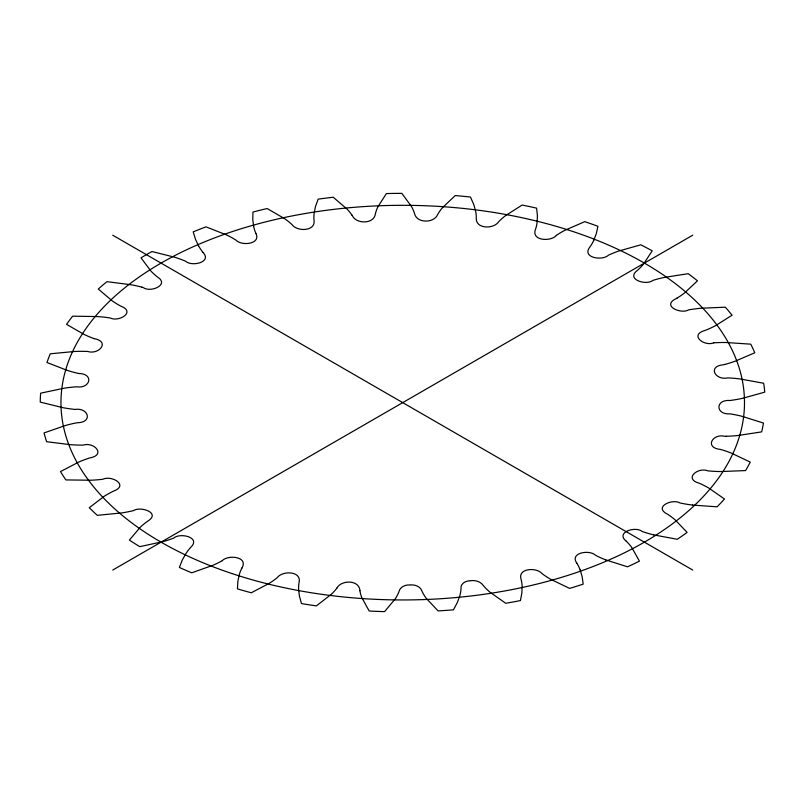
<?xml version="1.0" encoding="UTF-8"?>
<svg xmlns="http://www.w3.org/2000/svg" width="805" height="805" viewBox="0 0 805 805"><rect width="100%" height="100%" fill="white"/><g stroke="black" fill="none" stroke-linecap="round" stroke-linejoin="round"><path stroke-width="1.21" d="M593.758 240.383L596.253 233.832L597.934 226.296A362.481 209.27 0 0 0 584.752 221.657L564.969 230.25A91.569 52.868 0 0 0 556.356 235.392M336.903 588.073C341.199 579.902 358.547 579.681 359.835 589.924A37.322 21.544 0 0 0 359.936 590.749M556.376 235.402C550.932 241.832 531.642 240.937 535.275 229.898A37.322 21.544 0 0 0 535.587 229.093A91.569 52.868 0 0 0 537.096 222.442L537.428 215.74L536.603 208.153A362.481 209.27 0 0 0 522.133 205.034L505.53 215.639A91.569 52.868 0 0 0 498.758 221.627C493.988 229.173 476.087 229.224 476.258 218.537A37.322 21.544 0 0 0 476.298 217.712A91.569 52.868 0 0 0 475.604 211.021L473.732 204.4L470.442 197.044A362.481 209.27 0 0 0 455.207 195.565L442.378 207.791A91.569 52.868 0 0 0 437.689 214.412C434.167 223.317 417.06 223.488 414.585 213.828A37.322 21.544 0 0 0 414.354 213.013A91.569 52.868 0 0 0 411.476 206.523M222.24 560.672C227.916 554.615 247.89 556.476 242.335 567.304A37.322 21.544 0 0 0 241.892 568.099M112.73 570.061L692.723 235.201M469.546 580.868C465.179 580.878 460.198 584.017 461.003 588.918A91.569 52.868 0 0 1 459.736 596.032L457.31 602.583L453.416 609.848A362.481 209.27 0 0 1 438.081 610.904L426.278 598.346A91.569 52.868 0 0 1 422.353 592.027A37.322 21.544 0 0 1 422.001 591.232C420.532 586.483 415.139 584.561 410.57 584.943M470.19 580.787C475.071 579.892 480.625 581.452 483.473 585.708A37.322 21.544 0 0 0 484.097 586.463A91.569 52.868 0 0 0 490.024 592.228L505.711 603.277A362.481 209.27 0 0 0 520.422 600.57L521.871 593.013L522.123 586.302A91.569 52.868 0 0 0 521.036 579.177C517.524 568.149 536.633 567.052 542.027 573.583A37.322 21.544 0 0 0 542.892 574.247A91.569 52.868 0 0 0 550.6 579.258L569.628 588.405A362.481 209.27 0 0 0 583.182 584.128L582.126 576.551L580.174 569.94M713.804 342.819C704.063 346.764 688.838 334.83 705.12 330.432A37.322 21.544 0 0 0 706.307 329.97A91.569 52.868 0 0 0 715.343 325.763L732.067 315.218A362.481 209.27 0 0 0 725.325 307.198L700.632 308.265A91.569 52.868 0 0 0 688.567 309.895C680.859 314.423 661.277 305.799 675.989 298.695A37.322 21.544 0 0 0 677.005 298.112M409.916 584.953C405.267 584.621 399.864 586.936 398.877 591.917A91.569 52.868 0 0 1 395.305 598.759L384.579 611.639A362.481 209.27 0 0 1 369.173 611.005L361.697 597.38A91.569 52.868 0 0 1 359.916 590.749M692.521 505.077L717.094 506.818A362.481 209.27 0 0 0 724.49 498.989L708.672 487.991A91.569 52.868 0 0 0 699.374 483.272C683.224 478.864 698.005 466.789 707.877 470.855A37.322 21.544 0 0 0 709.296 470.995A91.569 52.868 0 0 0 720.867 471.549L745.561 470.583A362.481 209.27 0 0 0 750.27 462.09L731.131 453.024A91.569 52.868 0 0 0 720.445 449.401C704.305 447.892 712.324 433.311 724.721 436.28A37.322 21.544 0 0 0 726.16 436.26M78.759 373.5C94.296 373.691 90.311 388.936 76.646 386.803A37.322 21.544 0 0 0 75.217 386.903A91.569 52.868 0 0 0 63.847 388.252L40.622 393.192A362.481 209.27 0 0 0 40.25 402.108L63.042 407.702A91.569 52.868 0 0 0 75.056 409.433C88.56 407.34 93.068 422.595 77.35 422.726A37.322 21.544 0 0 0 75.982 422.967A91.569 52.868 0 0 0 65.255 425.543L44.064 432.929A362.481 209.27 0 0 0 46.63 441.724L70.84 444.722A91.569 52.868 0 0 0 83.207 445.115C94.165 441.583 106.3 454.976 89.818 457.914A37.322 21.544 0 0 0 88.56 458.307A91.569 52.868 0 0 0 78.87 462L60.486 471.569A362.481 209.27 0 0 0 65.879 479.921L90.633 480.223A91.569 52.868 0 0 0 102.909 479.257C111.563 474.96 129.263 485.304 113.596 491.1A37.322 21.544 0 0 0 112.489 491.624A91.569 52.868 0 0 0 104.177 496.313L89.264 507.724A362.481 209.27 0 0 0 97.304 515.331L121.706 512.926A91.569 52.868 0 0 0 133.449 510.632C140.382 505.932 161.242 512.795 147.818 521.097A37.322 21.544 0 0 0 146.902 521.731A91.569 52.868 0 0 0 140.281 527.235L129.374 540.075A362.481 209.27 0 0 0 139.768 546.665L162.942 541.634A91.569 52.868 0 0 0 173.719 538.102C179.928 532.457 200.616 537.156 191.258 546.806A37.322 21.544 0 0 0 190.564 547.531A91.569 52.868 0 0 0 185.875 553.659L182.282 560.038L179.374 567.455A362.481 209.27 0 0 0 191.731 572.798L212.842 565.321A91.569 52.868 0 0 0 222.261 560.683M653.7 534.892L677.257 539.28A362.481 209.27 0 0 0 687.098 532.407L675.164 519.879A91.569 52.868 0 0 0 667.587 514.224C652.996 507.08 672.205 498.355 680.004 502.964A37.322 21.544 0 0 0 681.342 503.256A91.569 52.868 0 0 0 692.521 505.067M67.519 370.491L46.972 362.512A362.481 209.27 0 0 1 50.252 353.798L74.684 351.473A91.569 52.868 0 0 1 86.296 351.393A37.322 21.544 0 0 1 87.725 351.463C98.824 355.055 110.486 341.622 94.165 338.623M605.813 559.918L627.508 566.811A362.481 209.27 0 0 0 639.412 561.135L631.804 547.531A91.569 52.868 0 0 0 626.22 541.141M112.73 235.201L692.723 570.061M626.189 541.151C615.241 532.357 635.437 525.866 642.098 531.441A37.322 21.544 0 0 0 643.326 531.874A91.569 52.868 0 0 0 653.71 534.872M203.081 252.468C212.279 262.209 191.872 266.958 185.643 261.263A37.322 21.544 0 0 0 184.496 260.77A91.569 52.868 0 0 0 174.655 257.208L151.934 251.532A362.481 209.27 0 0 0 141.016 257.842L150.827 270.963A91.569 52.868 0 0 0 157.448 277.011C169.986 284.618 150.465 293.05 143.23 287.536A37.322 21.544 0 0 0 141.942 287.174M576.742 563.067C569.437 552.633 589.642 549.402 595.549 555.269A37.322 21.544 0 0 0 596.606 555.832A91.569 52.868 0 0 0 605.823 559.908M411.506 206.513L401.826 193.361A362.481 209.27 0 0 0 386.38 193.572L377.797 206.976A91.569 52.868 0 0 0 375.361 213.989C373.983 224.172 356.665 224.223 352.489 215.951A37.322 21.544 0 0 0 351.986 215.166M198.543 245.817L195.504 239.347L193.21 231.86A362.481 209.27 0 0 1 206 226.859L226.457 234.909A91.569 52.868 0 0 1 234.959 239.477A37.322 21.544 0 0 1 235.905 240.101C241.56 246.239 261.273 244.247 255.91 233.37M253.635 226.346L252.78 219.654L252.971 212.047A362.481 209.27 0 0 1 267.169 208.545L284.628 218.678A91.569 52.868 0 0 1 291.47 224.092A37.322 21.544 0 0 1 292.195 224.806C297.337 231.83 315.671 231.367 314.051 220.389A91.569 52.868 0 0 1 314.141 213.234L315.469 206.573L318.146 199.137A362.481 209.27 0 0 1 333.24 197.235L347.056 209.099A91.569 52.868 0 0 1 352.006 215.166M726.16 436.27A91.569 52.868 0 0 0 737.702 435.545L761.641 431.893A362.481 209.27 0 0 0 763.472 423.048L741.707 416.225A91.569 52.868 0 0 0 730.034 413.84C715.393 414.907 715.122 399.391 729.934 400.488A37.322 21.544 0 0 0 731.342 400.316A91.569 52.868 0 0 0 742.441 398.344L764.75 392.156A362.481 209.27 0 0 0 763.653 383.261L740.047 378.944A91.569 52.868 0 0 0 727.79 377.877C715.554 380.785 707.032 366.265 723.323 364.776A37.322 21.544 0 0 0 724.641 364.454M724.651 364.464A91.569 52.868 0 0 0 734.895 361.304L754.768 352.781A362.481 209.27 0 0 0 750.773 344.168L726.18 342.517A91.569 52.868 0 0 0 713.804 342.799M677.015 298.122A91.569 52.868 0 0 0 684.502 292.99L697.472 280.814A362.481 209.27 0 0 0 688.215 273.68L664.316 277.413A91.569 52.868 0 0 0 653.006 280.341C646.365 285.866 625.888 279.426 636.976 270.711A37.322 21.544 0 0 0 637.781 270.027A91.569 52.868 0 0 0 643.467 264.181L652.211 250.808A362.481 209.27 0 0 0 640.78 244.811L618.542 251.1A91.569 52.868 0 0 0 608.399 255.205C602.502 261.021 582.015 257.862 589.502 247.507A37.322 21.544 0 0 0 590.075 246.743A91.569 52.868 0 0 0 593.738 240.383M255.879 233.37A91.569 52.868 0 0 1 253.656 226.336M203.051 252.478A91.569 52.868 0 0 1 198.563 245.817M141.952 287.164A91.569 52.868 0 0 0 131.104 284.759L106.934 281.67A362.481 209.27 0 0 0 98.28 289.045L112.217 300.869A91.569 52.868 0 0 0 120.7 306.081C136.246 311.897 118.949 322.352 110.194 317.975A37.322 21.544 0 0 0 108.806 317.754A91.569 52.868 0 0 0 97.375 316.566L72.631 316.174A362.481 209.27 0 0 0 66.553 324.365L84.112 334.447A91.569 52.868 0 0 0 94.145 338.643M78.749 373.51A91.569 52.868 0 0 1 67.529 370.481M241.872 568.088A91.569 52.868 0 0 0 239.296 574.629L237.867 581.28L237.435 588.878A362.481 209.27 0 0 0 251.321 592.772L269.595 583.132A91.569 52.868 0 0 0 277.333 577.547C282.475 570.594 301.05 570.886 299.219 581.854A37.322 21.544 0 0 0 299.037 582.679A91.569 52.868 0 0 0 298.625 589.381L299.41 596.072L301.473 603.579A362.481 209.27 0 0 0 316.395 605.883L331.167 594.412A91.569 52.868 0 0 0 336.933 588.083M576.772 563.057A91.569 52.868 0 0 1 580.143 569.94M231.84 573.512A341.763 197.316 0 0 0 744.494 402.631A341.763 197.316 0 0 0 231.84 231.749A341.763 197.316 0 0 0 231.84 573.512"/></g></svg>
